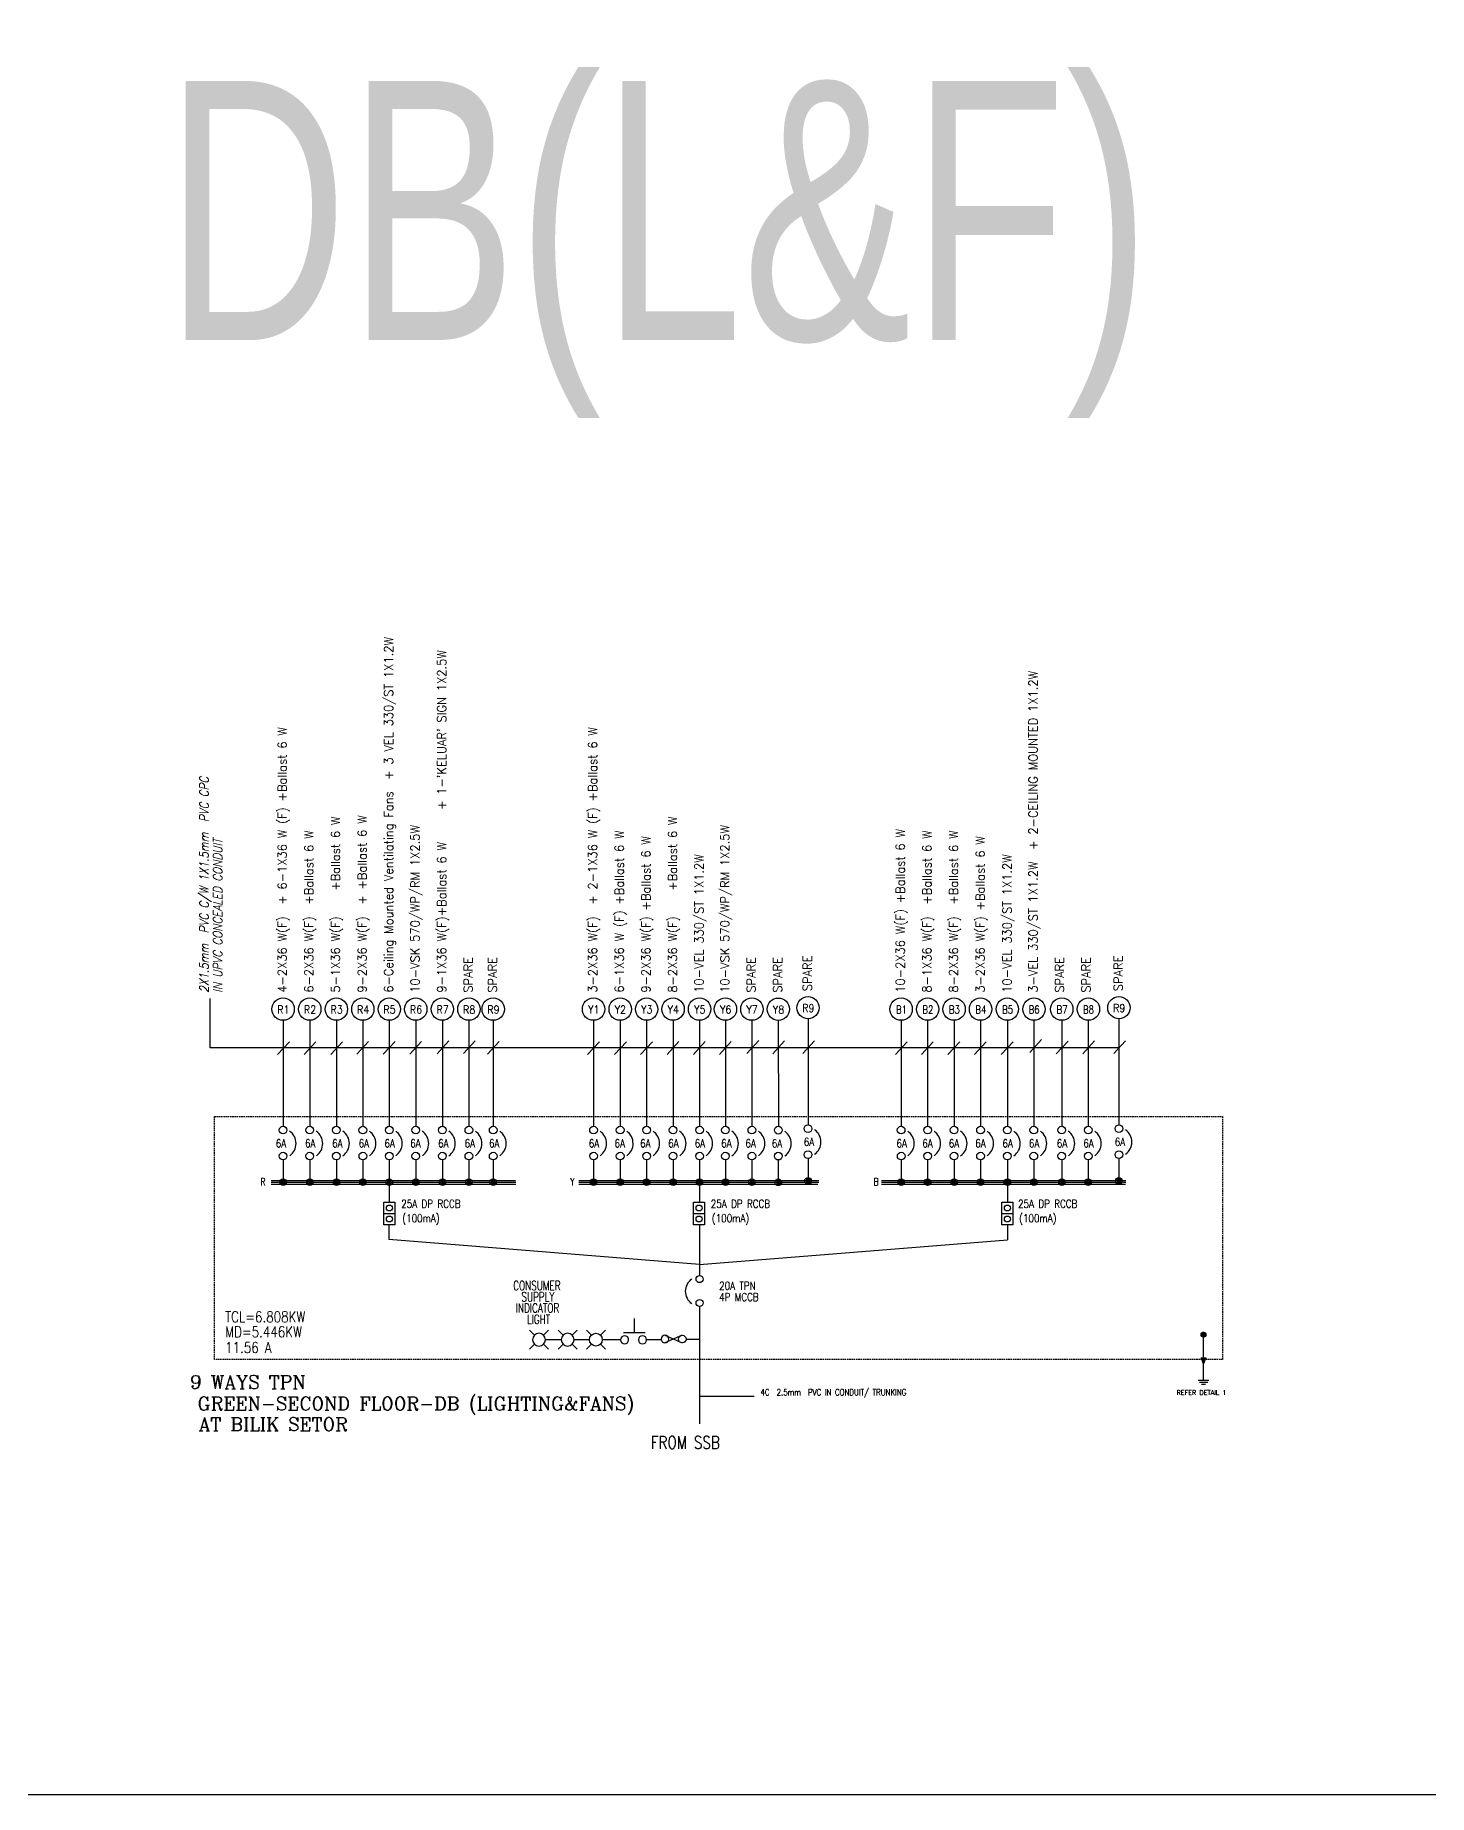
# Model space of a CAD drawing. Header units: inches. Extents: x 11139 to 944748, y -2121 to 162173.
# Drawn here: x 727655 to 797681, y 2161 to 90593 of the extents above; entities that cross this region are included whole.
import ezdxf
from ezdxf.enums import TextEntityAlignment as Align

# ---------------------------------------------------------------- set-up
doc = ezdxf.new("R2010")
doc.units = ezdxf.units.IN
doc.header["$MEASUREMENT"] = 0
doc.linetypes.add('HIDDEN', pattern=[0.375, 0.25, -0.125])
for name, color, linetype in [('$_KOD', 7, 'Continuous'), ('BANGUNAN', 4, 'Continuous'), ('LAMPU', 7, 'Continuous'), ('LYT', 7, 'Continuous')]:
    doc.layers.add(name, color=color, linetype=linetype)
doc.styles.add('ITALICC', font='ITALICC.SHX', dxfattribs={"width": 0.7})
doc.styles.add('ROMANC', font='ROMANC', dxfattribs={"width": 0.8, "height": 250})
doc.styles.add('ROMAND', font='ROMAND', dxfattribs={"width": 0.75, "height": 600})
doc.styles.add('ROMANS', font='romans.shx', dxfattribs={"width": 0.5, "height": 400})
doc.styles.add('SANSSERIF', font='SAS_____.pfb', dxfattribs={"width": 0.7, "height": 700})

msp = doc.modelspace()

# ---------------------------------------------------------------- linework, layer by layer
at = {"layer": '$_KOD', "color": 3, "linetype": 'Continuous'}
for p, q in [((736440, 39694, 0), (736440, 42185, 0)), ((740428, 40009, 0), (739835, 39367, 0)), ((741762, 40009, 0), (741169, 39367, 0)), ((743097, 40009, 0), (742504, 39367, 0)), ((744406, 40017, 0), (743813, 39375, 0)), ((745735, 40017, 0), (745142, 39375, 0)), ((747074, 40017, 0), (746481, 39375, 0)), ((748445, 40048, 0), (747851, 39406, 0)), ((749771, 40052, 0), (749178, 39409, 0)), ((750975, 40023, 0), (750382, 39381, 0)), ((756002, 40009, 0), (755408, 39367, 0)), ((757361, 40009, 0), (756768, 39367, 0)), ((758671, 40009, 0), (758078, 39367, 0)), ((759995, 40014, 0), (759402, 39372, 0)), ((761324, 40013, 0), (760731, 39371, 0)), ((762625, 40013, 0), (762032, 39371, 0)), ((764011, 40065, 0), (763417, 39423, 0)), ((765313, 40050, 0), (764719, 39408, 0)), ((766820, 40057, 0), (766226, 39415, 0)), ((771470, 40009, 0), (770876, 39367, 0)), ((772780, 40009, 0), (772186, 39367, 0)), ((774114, 40009, 0), (773521, 39367, 0)), ((775443, 40010, 0), (774850, 39368, 0)), ((776792, 40010, 0), (776199, 39367, 0)), ((778224, 40116, 0), (777631, 39474, 0)), ((779554, 40040, 0), (778961, 39398, 0)), ((780890, 40050, 0), (780297, 39408, 0)), ((782444, 40055, 0), (781850, 39413, 0)), ((782110, 39694, 0), (736440, 39694, 0))]:
    msp.add_line(p, q, dxfattribs=at)
at = {"color": 0}
for p, q in [((739962, 33016, 0), (739962, 32875, 0)), ((739996, 33063, 0), (739996, 32827, 0)), ((740029, 33089, 0), (740029, 32802, 0)), ((740063, 33104, 0), (740063, 32787, 0)), ((740096, 33110, 0), (740096, 32781, 0)), ((740130, 33110, 0), (740130, 32781, 0)), ((740163, 33103, 0), (740163, 32788, 0)), ((740197, 33088, 0), (740197, 32803, 0)), ((740230, 33061, 0), (740230, 32830, 0)), ((740264, 33011, 0), (740264, 32880, 0)), ((741301, 33016, 0), (741301, 32875, 0)), ((741335, 33063, 0), (741335, 32827, 0)), ((741368, 33089, 0), (741368, 32802, 0)), ((741402, 33104, 0), (741402, 32787, 0)), ((741435, 33110, 0), (741435, 32781, 0)), ((741469, 33110, 0), (741469, 32781, 0)), ((741502, 33103, 0), (741502, 32788, 0)), ((741536, 33088, 0), (741536, 32803, 0)), ((741569, 33061, 0), (741569, 32830, 0)), ((741603, 33011, 0), (741603, 32880, 0)), ((742640, 33016, 0), (742640, 32875, 0)), ((742673, 33063, 0), (742673, 32827, 0)), ((742707, 33089, 0), (742707, 32802, 0)), ((742740, 33104, 0), (742740, 32787, 0)), ((742774, 33110, 0), (742774, 32781, 0)), ((742807, 33110, 0), (742807, 32781, 0)), ((742841, 33103, 0), (742841, 32788, 0)), ((742874, 33088, 0), (742874, 32803, 0)), ((742908, 33061, 0), (742908, 32830, 0)), ((742941, 33011, 0), (742941, 32880, 0)), ((743969, 33016, 0), (743969, 32875, 0)), ((744002, 33063, 0), (744002, 32827, 0)), ((744036, 33089, 0), (744036, 32802, 0)), ((744069, 33104, 0), (744069, 32787, 0)), ((744103, 33110, 0), (744103, 32781, 0)), ((744136, 33110, 0), (744136, 32781, 0)), ((744170, 33103, 0), (744170, 32788, 0)), ((744204, 33088, 0), (744204, 32803, 0)), ((744237, 33061, 0), (744237, 32830, 0)), ((744271, 33011, 0), (744271, 32880, 0)), ((745365, 33089, 0), (745365, 32802, 0)), ((745399, 33104, 0), (745399, 32787, 0)), ((745432, 33110, 0), (745432, 32781, 0)), ((745466, 33110, 0), (745466, 32781, 0)), ((745499, 33103, 0), (745499, 32788, 0)), ((745533, 33088, 0), (745533, 32803, 0)), ((746627, 33016, 0), (746627, 32875, 0)), ((746661, 33063, 0), (746661, 32827, 0)), ((746694, 33089, 0), (746694, 32802, 0)), ((746728, 33104, 0), (746728, 32787, 0)), ((746761, 33110, 0), (746761, 32781, 0)), ((746795, 33110, 0), (746795, 32781, 0)), ((746828, 33103, 0), (746828, 32788, 0)), ((746862, 33088, 0), (746862, 32803, 0)), ((746895, 33061, 0), (746895, 32830, 0)), ((746929, 33011, 0), (746929, 32880, 0)), ((748033, 33089, 0), (748033, 32802, 0)), ((748066, 33104, 0), (748066, 32787, 0)), ((748100, 33110, 0), (748100, 32781, 0)), ((748134, 33110, 0), (748134, 32781, 0)), ((748167, 33103, 0), (748167, 32788, 0)), ((748201, 33088, 0), (748201, 32803, 0)), ((749362, 33089, 0), (749362, 32802, 0)), ((749396, 33104, 0), (749396, 32787, 0)), ((749429, 33110, 0), (749429, 32781, 0)), ((749463, 33110, 0), (749463, 32781, 0)), ((749496, 33103, 0), (749496, 32788, 0)), ((749530, 33088, 0), (749530, 32803, 0)), ((750586, 33089, 0), (750586, 32802, 0)), ((750619, 33104, 0), (750619, 32787, 0)), ((750653, 33110, 0), (750653, 32781, 0)), ((750686, 33110, 0), (750686, 32781, 0)), ((750720, 33103, 0), (750720, 32788, 0)), ((750753, 33088, 0), (750753, 32803, 0)), ((755561, 33016, 0), (755561, 32875, 0)), ((755594, 33063, 0), (755594, 32827, 0)), ((755628, 33089, 0), (755628, 32802, 0)), ((755662, 33104, 0), (755662, 32787, 0)), ((755695, 33110, 0), (755695, 32781, 0)), ((755729, 33110, 0), (755729, 32781, 0)), ((755762, 33103, 0), (755762, 32788, 0)), ((755796, 33088, 0), (755796, 32803, 0)), ((755829, 33061, 0), (755829, 32830, 0)), ((755863, 33011, 0), (755863, 32880, 0)), ((756900, 33016, 0), (756900, 32875, 0)), ((756933, 33063, 0), (756933, 32827, 0)), ((756967, 33089, 0), (756967, 32802, 0)), ((757000, 33104, 0), (757000, 32787, 0)), ((757034, 33110, 0), (757034, 32781, 0)), ((757067, 33110, 0), (757067, 32781, 0)), ((757101, 33103, 0), (757101, 32788, 0)), ((757134, 33088, 0), (757134, 32803, 0)), ((757168, 33061, 0), (757168, 32830, 0)), ((757201, 33011, 0), (757201, 32880, 0)), ((758229, 33016, 0), (758229, 32875, 0)), ((758262, 33063, 0), (758262, 32827, 0)), ((758296, 33089, 0), (758296, 32802, 0)), ((758329, 33104, 0), (758329, 32787, 0)), ((758363, 33110, 0), (758363, 32781, 0)), ((758396, 33110, 0), (758396, 32781, 0)), ((758430, 33103, 0), (758430, 32788, 0)), ((758463, 33088, 0), (758463, 32803, 0)), ((758494, 33057, 0), (758494, 32825, 0)), ((758528, 33007, 0), (758528, 32875, 0)), ((759596, 33016, 0), (759596, 32875, 0)), ((759629, 33063, 0), (759629, 32827, 0)), ((759659, 33104, 0), (759659, 32787, 0)), ((759663, 33089, 0), (759663, 32802, 0)), ((759692, 33110, 0), (759692, 32781, 0)), ((759726, 33110, 0), (759726, 32781, 0)), ((759759, 33103, 0), (759759, 32788, 0)), ((759793, 33088, 0), (759793, 32803, 0)), ((759826, 33061, 0), (759826, 32830, 0)), ((759860, 33011, 0), (759860, 32880, 0)), ((760887, 33016, 0), (760887, 32875, 0)), ((760887, 33016, 0), (760887, 32875, 0)), ((760921, 33063, 0), (760921, 32827, 0)), ((760921, 33063, 0), (760921, 32827, 0)), ((760954, 33089, 0), (760954, 32802, 0)), ((760954, 33089, 0), (760954, 32802, 0)), ((760988, 33104, 0), (760988, 32787, 0)), ((760988, 33104, 0), (760988, 32787, 0)), ((761021, 33110, 0), (761021, 32781, 0)), ((761021, 33110, 0), (761021, 32781, 0)), ((761055, 33110, 0), (761055, 32781, 0)), ((761055, 33110, 0), (761055, 32781, 0)), ((761088, 33103, 0), (761088, 32788, 0)), ((761088, 33103, 0), (761088, 32788, 0)), ((761122, 33088, 0), (761122, 32803, 0)), ((761122, 33088, 0), (761122, 32803, 0)), ((761155, 33061, 0), (761155, 32830, 0)), ((761155, 33061, 0), (761155, 32830, 0)), ((761189, 33011, 0), (761189, 32880, 0)), ((761189, 33011, 0), (761189, 32880, 0)), ((762188, 33016, 0), (762188, 32875, 0)), ((762221, 33063, 0), (762221, 32827, 0)), ((762255, 33089, 0), (762255, 32802, 0)), ((762288, 33104, 0), (762288, 32787, 0)), ((762322, 33110, 0), (762322, 32781, 0)), ((762355, 33110, 0), (762355, 32781, 0)), ((762389, 33103, 0), (762389, 32788, 0)), ((762422, 33088, 0), (762422, 32803, 0)), ((762456, 33061, 0), (762456, 32830, 0)), ((762489, 33011, 0), (762489, 32880, 0)), ((763584, 33089, 0), (763584, 32802, 0)), ((763617, 33104, 0), (763617, 32787, 0)), ((763651, 33110, 0), (763651, 32781, 0)), ((763684, 33110, 0), (763684, 32781, 0)), ((763718, 33103, 0), (763718, 32788, 0)), ((763751, 33088, 0), (763751, 32803, 0)), ((764913, 33084, 0), (764913, 32797, 0)), ((764946, 33099, 0), (764946, 32783, 0)), ((764980, 33106, 0), (764980, 32776, 0)), ((765013, 33106, 0), (765013, 32776, 0)), ((765047, 33098, 0), (765047, 32783, 0)), ((765081, 33083, 0), (765081, 32799, 0)), ((766406, 33161, 0), (766406, 32874, 0)), ((766440, 33175, 0), (766440, 32859, 0)), ((766473, 33182, 0), (766473, 32852, 0)), ((766507, 33182, 0), (766507, 32853, 0)), ((766540, 33175, 0), (766540, 32860, 0)), ((766574, 33159, 0), (766574, 32875, 0)), ((771019, 33016, 0), (771019, 32875, 0)), ((771052, 33063, 0), (771052, 32827, 0)), ((771086, 33089, 0), (771086, 32802, 0)), ((771119, 33104, 0), (771119, 32787, 0)), ((771153, 33110, 0), (771153, 32781, 0)), ((771186, 33110, 0), (771186, 32781, 0)), ((771220, 33103, 0), (771220, 32788, 0)), ((771254, 33088, 0), (771254, 32803, 0)), ((771287, 33061, 0), (771287, 32830, 0)), ((771321, 33011, 0), (771321, 32880, 0)), ((772348, 33016, 0), (772348, 32875, 0)), ((772382, 33063, 0), (772382, 32827, 0)), ((772415, 33089, 0), (772415, 32802, 0)), ((772449, 33104, 0), (772449, 32787, 0)), ((772482, 33110, 0), (772482, 32781, 0)), ((772516, 33110, 0), (772516, 32781, 0)), ((772549, 33103, 0), (772549, 32788, 0)), ((772583, 33088, 0), (772583, 32803, 0)), ((772616, 33061, 0), (772616, 32830, 0)), ((772650, 33011, 0), (772650, 32880, 0)), ((773677, 33016, 0), (773677, 32875, 0)), ((773711, 33063, 0), (773711, 32827, 0)), ((773744, 33089, 0), (773744, 32802, 0)), ((773778, 33104, 0), (773778, 32787, 0)), ((773811, 33110, 0), (773811, 32781, 0)), ((773845, 33110, 0), (773845, 32781, 0)), ((773878, 33103, 0), (773878, 32788, 0)), ((773912, 33088, 0), (773912, 32803, 0)), ((773945, 33061, 0), (773945, 32830, 0)), ((773979, 33011, 0), (773979, 32880, 0)), ((775006, 33016, 0), (775006, 32875, 0)), ((775040, 33063, 0), (775040, 32827, 0)), ((775073, 33089, 0), (775073, 32802, 0)), ((775107, 33104, 0), (775107, 32787, 0)), ((775140, 33110, 0), (775140, 32781, 0)), ((775174, 33110, 0), (775174, 32781, 0)), ((775207, 33103, 0), (775207, 32788, 0)), ((775241, 33088, 0), (775241, 32803, 0)), ((775275, 33061, 0), (775275, 32830, 0)), ((775308, 33011, 0), (775308, 32880, 0)), ((776355, 33016, 0), (776355, 32875, 0)), ((776356, 33016, 0), (776356, 32875, 0)), ((776388, 33063, 0), (776388, 32827, 0)), ((776389, 33063, 0), (776389, 32827, 0)), ((776422, 33089, 0), (776422, 32802, 0)), ((776423, 33089, 0), (776423, 32802, 0)), ((776455, 33104, 0), (776455, 32787, 0)), ((776456, 33104, 0), (776456, 32787, 0)), ((776489, 33110, 0), (776489, 32781, 0)), ((776490, 33110, 0), (776490, 32781, 0)), ((776522, 33110, 0), (776522, 32781, 0)), ((776524, 33110, 0), (776524, 32781, 0)), ((776556, 33103, 0), (776556, 32788, 0)), ((776557, 33103, 0), (776557, 32788, 0)), ((776589, 33088, 0), (776589, 32803, 0)), ((776591, 33088, 0), (776591, 32803, 0)), ((776623, 33061, 0), (776623, 32830, 0)), ((776624, 33061, 0), (776624, 32830, 0)), ((776656, 33011, 0), (776656, 32880, 0)), ((776658, 33011, 0), (776658, 32880, 0)), ((777684, 33016, 0), (777684, 32875, 0)), ((777717, 33063, 0), (777717, 32827, 0)), ((777751, 33089, 0), (777751, 32802, 0)), ((777784, 33104, 0), (777784, 32787, 0)), ((777818, 33110, 0), (777818, 32781, 0)), ((777851, 33110, 0), (777851, 32781, 0)), ((777885, 33103, 0), (777885, 32788, 0)), ((777918, 33088, 0), (777918, 32803, 0)), ((777952, 33061, 0), (777952, 32830, 0)), ((777985, 33011, 0), (777985, 32880, 0)), ((779122, 33063, 0), (779122, 32827, 0)), ((779156, 33089, 0), (779156, 32802, 0)), ((779189, 33104, 0), (779189, 32787, 0)), ((779223, 33110, 0), (779223, 32781, 0)), ((779256, 33110, 0), (779256, 32781, 0)), ((779290, 33103, 0), (779290, 32788, 0)), ((779323, 33088, 0), (779323, 32803, 0)), ((779357, 33061, 0), (779357, 32830, 0)), ((780451, 33063, 0), (780451, 32827, 0)), ((780485, 33089, 0), (780485, 32802, 0)), ((780518, 33104, 0), (780518, 32787, 0)), ((780552, 33110, 0), (780552, 32781, 0)), ((780585, 33110, 0), (780585, 32781, 0)), ((780619, 33103, 0), (780619, 32788, 0)), ((780652, 33088, 0), (780652, 32803, 0)), ((780686, 33061, 0), (780686, 32830, 0)), ((782028, 33161, 0), (782028, 32874, 0)), ((782061, 33175, 0), (782061, 32859, 0)), ((782095, 33182, 0), (782095, 32852, 0)), ((782128, 33182, 0), (782128, 32853, 0)), ((782162, 33175, 0), (782162, 32860, 0)), ((782195, 33159, 0), (782195, 32875, 0))]:
    msp.add_line(p, q, dxfattribs=at)
at = {"linetype": 'Continuous'}
for p, q in [((757764, 25370, 0), (757764, 26093, 0)), ((758308, 25380, 0), (757217, 25380, 0)), ((759109, 25033, 0), (758354, 25033, 0))]:
    msp.add_line(p, q, dxfattribs=at)
for p, q in [((752493, 25511, 0), (752745, 25260, 0)), ((752745, 24806, 0), (752493, 24555, 0)), ((753450, 25511, 0), (753198, 25260, 0)), ((753198, 24806, 0), (753450, 24555, 0)), ((754093, 25033, 0), (753292, 25033, 0)), ((753935, 25511, 0), (754187, 25260, 0)), ((754187, 24806, 0), (753935, 24555, 0)), ((754892, 25511, 0), (754640, 25260, 0)), ((754640, 24806, 0), (754892, 24555, 0)), ((755508, 25033, 0), (754734, 25033, 0)), ((755350, 25511, 0), (755601, 25260, 0)), ((755601, 24806, 0), (755350, 24555, 0)), ((756306, 25511, 0), (756055, 25260, 0)), ((756055, 24806, 0), (756306, 24555, 0)), ((757067, 25033, 0), (756149, 25033, 0)), ((760169, 25256, 0), (759300, 24870, 0)), ((759300, 25256, 0), (760169, 24870, 0)), ((760341, 25063, 0), (761037, 25063, 0))]:
    msp.add_line(p, q)
msp.add_lwpolyline([(657629, 162173), (944748, 161656), (944748, 2161), (657629, 2161)], close=True)
for centre, major_axis, start_param, end_param in [((752972, 25033, 0), (-321, 0), 3.142456, 9.425641), ((754413, 25033, 0), (-321, 0), 3.142456, 9.425641), ((755828, 25033, 0), (-321, 0), 3.142257450994299, 9.425442758173885), ((757271, 25025, 0), (204, 0), -0.000944, 6.282241), ((758172, 25025, 0), (204, 0), -0.000944, 6.282241), ((759300, 25063, 0), (193, 0), -0.001295, 6.28189), ((760169, 25063, 0), (193, 0), -0.002365596403363535, 6.280819710776223)]:
    msp.add_ellipse(centre, major_axis=major_axis, ratio=1, start_param=start_param, end_param=end_param)
at = {"layer": 'BANGUNAN', "color": 255, "linetype": 'Continuous'}
for p, q in [((740112, 41086, 0), (740112, 35762, 0)), ((741451, 41086, 0), (741451, 35762, 0)), ((742789, 41086, 0), (742789, 35762, 0)), ((744118, 41086, 0), (744118, 35762, 0)), ((745448, 41086, 0), (745448, 35762, 0)), ((746777, 41086, 0), (746777, 35762, 0)), ((748115, 41086, 0), (748115, 35762, 0)), ((749445, 41086, 0), (749445, 35762, 0)), ((750668, 41086, 0), (750668, 35762, 0)), ((755710, 41086, 0), (755710, 35762, 0)), ((757049, 41086, 0), (757049, 35762, 0)), ((758378, 41086, 0), (758378, 35762, 0)), ((759707, 41086, 0), (759707, 35762, 0)), ((761037, 41086, 0), (761037, 35762, 0)), ((762337, 41086, 0), (762337, 35762, 0)), ((763666, 41086, 0), (763668, 35762, 0)), ((764995, 41082, 0), (764998, 35758, 0)), ((766489, 41158, 0), (766489, 35834, 0)), ((771168, 41086, 0), (771168, 35762, 0)), ((772498, 41086, 0), (772498, 35762, 0)), ((773827, 41086, 0), (773827, 35762, 0)), ((775156, 41086, 0), (775156, 35762, 0)), ((776504, 41086, 0), (776504, 35762, 0)), ((777833, 41086, 0), (777833, 35762, 0)), ((779238, 41086, 0), (779238, 35762, 0)), ((780567, 41086, 0), (780567, 35762, 0)), ((782110, 41158, 0), (782110, 35834, 0)), ((740112, 34069, 0), (740112, 32945, 0)), ((741451, 34069, 0), (741451, 32945, 0)), ((742789, 34069, 0), (742789, 32945, 0)), ((744119, 34069, 0), (744119, 32945, 0)), ((745448, 34069, 0), (745448, 32945, 0)), ((746777, 34069, 0), (746777, 32945, 0)), ((748116, 34069, 0), (748116, 32945, 0)), ((749445, 34069, 0), (749445, 32945, 0)), ((750669, 34069, 0), (750669, 32945, 0)), ((755711, 34069, 0), (755711, 32945, 0)), ((757049, 34069, 0), (757049, 32945, 0)), ((758379, 34069, 0), (758379, 32945, 0)), ((759708, 34069, 0), (759708, 32945, 0)), ((761037, 34069, 0), (761037, 32945, 0)), ((762337, 34069, 0), (762337, 32945, 0)), ((763666, 34069, 0), (763666, 32945, 0)), ((764996, 34064, 0), (764996, 32941, 0)), ((766489, 34141, 0), (766489, 33017, 0)), ((771169, 34069, 0), (771169, 32945, 0)), ((772498, 34069, 0), (772498, 32945, 0)), ((773827, 34069, 0), (773827, 32945, 0)), ((775156, 34069, 0), (775156, 32945, 0)), ((776504, 34069, 0), (776504, 32945, 0)), ((777834, 34069, 0), (777834, 32945, 0)), ((779238, 34069, 0), (779238, 32945, 0)), ((780568, 34069, 0), (780568, 32945, 0)), ((782111, 34141, 0), (782111, 33017, 0)), ((739515, 33039, 0), (751795, 33039, 0)), ((739515, 32945, 0), (751806, 32945, 0)), ((739515, 32852, 0), (751806, 32852, 0)), ((754979, 33039, 0), (767030, 33039, 0)), ((754979, 32945, 0), (767030, 32945, 0)), ((754979, 32852, 0), (766973, 32852, 0)), ((770183, 33039, 0), (782464, 33039, 0)), ((770183, 32945, 0), (782464, 32945, 0)), ((770183, 32852, 0), (782444, 32852, 0)), ((786362, 23821, 0), (786238, 24125, 0)), ((786362, 23821, 0), (786486, 24125, 0))]:
    msp.add_line(p, q, dxfattribs=at)
at = {"layer": 'BANGUNAN', "color": 255}
for p, q in [((745447, 32945, 0), (745447, 31937, 0)), ((761037, 32945, 0), (761037, 31937, 0)), ((776506, 32945, 0), (776506, 31937, 0)), ((745167, 30812, 0), (745167, 31937, 0)), ((745167, 31937, 0), (745730, 31937, 0)), ((745730, 31937, 0), (745730, 30812, 0)), ((760731, 31937, 0), (761294, 31937, 0)), ((760731, 30812, 0), (760731, 31937, 0)), ((761294, 31937, 0), (761294, 30812, 0)), ((776223, 31937, 0), (776786, 31937, 0)), ((776223, 30812, 0), (776223, 31937, 0)), ((776786, 31937, 0), (776786, 30812, 0)), ((745167, 31374, 0), (745730, 31374, 0)), ((760731, 31374, 0), (761294, 31374, 0)), ((776223, 31374, 0), (776786, 31374, 0)), ((745730, 30812, 0), (745167, 30812, 0)), ((745418, 30812, 0), (745418, 30067, 0)), ((761037, 28805, 0), (745418, 30067, 0)), ((761294, 30812, 0), (760731, 30812, 0)), ((761037, 30812, 0), (761037, 28253, 0)), ((776786, 30812, 0), (776223, 30812, 0)), ((776512, 30802, 0), (776512, 30052, 0)), ((761037, 28805, 0), (776512, 30052, 0)), ((761037, 26706, 0), (761037, 20813, 0)), ((786239, 25285, 0), (786365, 25411, 0)), ((786240, 25304, 0), (786346, 25410, 0)), ((786241, 25268, 0), (786382, 25410, 0)), ((786244, 25253, 0), (786398, 25406, 0)), ((786246, 25329, 0), (786321, 25404, 0)), ((786249, 25239, 0), (786411, 25401, 0)), ((786256, 25227, 0), (786423, 25395, 0)), ((786263, 25216, 0), (786435, 25387, 0)), ((786271, 25205, 0), (786445, 25379, 0)), ((786281, 25196, 0), (786454, 25370, 0)), ((786291, 25188, 0), (786462, 25359, 0)), ((786303, 25181, 0), (786470, 25348, 0)), ((786315, 25175, 0), (786476, 25335, 0)), ((786329, 25170, 0), (786480, 25321, 0)), ((786344, 25167, 0), (786484, 25306, 0)), ((786362, 25165, 0), (786485, 25289, 0)), ((786362, 23008, 0), (786362, 25288, 0)), ((786382, 25167, 0), (786483, 25268, 0)), ((786408, 25174, 0), (786476, 25243, 0)), ((786238, 24125, 0), (786486, 24125, 0)), ((786242, 24116, 0), (786252, 24125, 0)), ((786248, 24102, 0), (786270, 24125, 0)), ((786253, 24089, 0), (786289, 24125, 0)), ((786258, 24076, 0), (786308, 24125, 0)), ((786264, 24063, 0), (786326, 24125, 0)), ((786269, 24049, 0), (786345, 24125, 0)), ((786274, 24036, 0), (786364, 24125, 0)), ((786280, 24023, 0), (786382, 24125, 0)), ((786285, 24010, 0), (786401, 24125, 0)), ((786291, 23996, 0), (786419, 24125, 0)), ((786296, 23983, 0), (786438, 24125, 0)), ((786301, 23970, 0), (786457, 24125, 0)), ((786307, 23957, 0), (786475, 24125, 0)), ((786312, 23944, 0), (786480, 24112, 0)), ((786318, 23930, 0), (786468, 24080, 0)), ((786323, 23917, 0), (786455, 24049, 0)), ((786328, 23904, 0), (786442, 24018, 0)), ((786334, 23891, 0), (786429, 23986, 0)), ((786339, 23877, 0), (786417, 23955, 0)), ((786344, 23864, 0), (786404, 23924, 0)), ((786350, 23851, 0), (786391, 23892, 0)), ((786099, 23008, 0), (786625, 23008, 0)), ((786355, 23838, 0), (786378, 23861, 0)), ((786361, 23824, 0), (786366, 23829, 0)), ((786151, 22903, 0), (786573, 22903, 0)), ((786257, 22797, 0), (786467, 22797, 0))]:
    msp.add_line(p, q, dxfattribs=at)
at = {"layer": 'BANGUNAN', "color": 4, "linetype": 'HIDDEN', "ltscale": 300, "elevation": 0}
msp.add_lwpolyline([(736659, 36254), (787312, 36254), (787312, 24031), (736659, 24031)], close=True, dxfattribs=at)
at = {"layer": 'BANGUNAN', "color": 255, "linetype": 'Continuous'}
for centre, radius in [((740112, 41647, 0), 561), ((741451, 41647, 0), 561), ((742789, 41647, 0), 561), ((744118, 41647, 0), 561), ((745448, 41647, 0), 561), ((746777, 41647, 0), 561), ((748115, 41647, 0), 561), ((749445, 41647, 0), 561), ((750668, 41647, 0), 561), ((755710, 41647, 0), 561), ((757049, 41647, 0), 561), ((758378, 41647, 0), 561), ((759707, 41647, 0), 561), ((761037, 41647, 0), 561), ((762337, 41647, 0), 561), ((763666, 41647, 0), 561), ((764995, 41642, 0), 561), ((766489, 41719, 0), 561), ((771168, 41647, 0), 561), ((772498, 41647, 0), 561), ((773827, 41647, 0), 561), ((775156, 41647, 0), 561), ((776504, 41647, 0), 561), ((777843, 41647, 0), 561), ((779238, 41647, 0), 561), ((780577, 41647, 0), 561), ((782110, 41719, 0), 561), ((740112, 35569, 0), 193), ((741451, 35569, 0), 193), ((742789, 35569, 0), 193), ((744118, 35569, 0), 193), ((745448, 35569, 0), 193), ((746777, 35569, 0), 193), ((748115, 35569, 0), 193), ((749445, 35569, 0), 193), ((750668, 35569, 0), 193), ((755710, 35569, 0), 193), ((757049, 35569, 0), 193), ((758378, 35569, 0), 193), ((759707, 35569, 0), 193), ((761037, 35569, 0), 193), ((762337, 35569, 0), 193), ((763666, 35569, 0), 193), ((764995, 35564, 0), 193), ((766489, 35641, 0), 193), ((771168, 35569, 0), 193), ((772498, 35569, 0), 193), ((773827, 35569, 0), 193), ((775156, 35569, 0), 193), ((776504, 35569, 0), 193), ((777833, 35569, 0), 193), ((779238, 35569, 0), 193), ((780567, 35569, 0), 193), ((782110, 35641, 0), 193), ((766489, 34334, 0), 193), ((782111, 34334, 0), 193), ((740112, 34262, 0), 193), ((741451, 34262, 0), 193), ((742789, 34262, 0), 193), ((744119, 34262, 0), 193), ((745448, 34262, 0), 193), ((746777, 34262, 0), 193), ((748116, 34262, 0), 193), ((749445, 34262, 0), 193), ((750669, 34262, 0), 193), ((755711, 34262, 0), 193), ((757049, 34262, 0), 193), ((758379, 34262, 0), 193), ((759708, 34262, 0), 193), ((761037, 34262, 0), 193), ((762337, 34262, 0), 193), ((763666, 34262, 0), 193), ((764996, 34258, 0), 193), ((771169, 34262, 0), 193), ((772498, 34262, 0), 193), ((773827, 34262, 0), 193), ((775156, 34262, 0), 193), ((776504, 34262, 0), 193), ((777834, 34262, 0), 193), ((779238, 34262, 0), 193), ((780568, 34262, 0), 193), ((740112, 32945, 0), 166), ((741451, 32945, 0), 166), ((742789, 32945, 0), 166), ((744119, 32945, 0), 166), ((745448, 32945, 0), 166), ((746777, 32945, 0), 166), ((748116, 32945, 0), 166), ((749445, 32945, 0), 166), ((750669, 32945, 0), 166), ((755711, 32945, 0), 166), ((757049, 32945, 0), 166), ((758379, 32945, 0), 166), ((759708, 32945, 0), 166), ((761037, 32945, 0), 166), ((761037, 32945, 0), 166), ((762337, 32945, 0), 166), ((763666, 32945, 0), 166), ((764996, 32941, 0), 166), ((766489, 33017, 0), 166), ((771169, 32945, 0), 166), ((772498, 32945, 0), 166), ((773827, 32945, 0), 166), ((775156, 32945, 0), 166), ((776504, 32945, 0), 166), ((776506, 32945, 0), 166), ((777834, 32945, 0), 166), ((779238, 32945, 0), 166), ((780568, 32945, 0), 166), ((782111, 33017, 0), 166), ((745451, 31652, 0), 150), ((745451, 31099, 0), 150), ((761014, 31652, 0), 150), ((761014, 31099, 0), 150), ((776506, 31652, 0), 150), ((776506, 31099, 0), 150), ((761037, 28077, 0), 176), ((761037, 26882, 0), 176), ((786362, 25288, 0), 123)]:
    msp.add_circle(centre, radius, dxfattribs=at)
for centre, start, end in [((740010, 34893, 0), 305.15395, 55.05102), ((741349, 34893, 0), 305.15395, 55.05102), ((742688, 34893, 0), 305.15395, 55.05102), ((744017, 34893, 0), 305.15395, 55.05102), ((745346, 34893, 0), 305.15395, 55.05102), ((746675, 34893, 0), 305.15395, 55.05102), ((748014, 34893, 0), 305.15395, 55.05102), ((749343, 34893, 0), 305.15395, 55.05102), ((750567, 34893, 0), 305.15395, 55.05102), ((755609, 34893, 0), 305.15395, 55.05102), ((756947, 34893, 0), 305.15395, 55.05102), ((758277, 34893, 0), 305.15395, 55.05102), ((759606, 34893, 0), 305.15395, 55.05102), ((760935, 34893, 0), 305.15395, 55.05102), ((762235, 34893, 0), 305.15395, 55.05102), ((763565, 34893, 0), 305.15395, 55.05102), ((764894, 34889, 0), 305.15395, 55.05102), ((766387, 34965, 0), 305.15395, 55.05102), ((771067, 34893, 0), 305.15395, 55.05102), ((772396, 34893, 0), 305.15395, 55.05102), ((773725, 34893, 0), 305.15395, 55.05102), ((775054, 34893, 0), 305.15395, 55.05102), ((776402, 34893, 0), 305.15395, 55.05102), ((777732, 34893, 0), 305.15395, 55.05102), ((779136, 34893, 0), 305.15395, 55.05102), ((780466, 34893, 0), 305.15395, 55.05102), ((782009, 34965, 0), 305.15395, 55.05102), ((761075, 27465, 0), 124.94898, 234.84605)]:
    msp.add_arc(centre, 752, start, end, dxfattribs=at)
at = {"layer": 'LAMPU', "linetype": 'Continuous'}
msp.add_line((761037, 22191, 0), (763785, 22191, 0), dxfattribs=at)

# ---------------------------------------------------------------- texts
at = {"style": 'ROMANS', "width": 0.7}
for s, p in [('CONSUMER', (751675, 27521, 0)), ('SUPPLY', (752087, 26955, 0)), ('INDICATOR ', (751802, 26393, 0)), ('LIGHT', (752363, 25827, 0))]:
    msp.add_text(s, height=464.3, dxfattribs=at).set_placement(p)
at = {"color": 7, "style": 'ROMAND'}
msp.add_text('REFER DETAIL 1', height=234.74, dxfattribs=at).set_placement((785008, 22257, 0))
at = {"layer": 'BANGUNAN', "color": 255, "linetype": 'Continuous'}
for s, height, style, width, p in [('6-Ceiling Mounted Ventilating Fans  + 3 VEL 330/ST 1X1.2W', 445.5, 'ROMANC', 0.95, (745635, 42470, 0)), ("9-1X36 W(F)+Ballast 6 W   + 1-'KELUAR' SIGN 1X2.5W ", 445.5, 'ROMANC', 0.95, (748302, 42470, 0)), ('3-VEL 330/ST 1X1.2W  + 2-CEILING MOUNTED 1X1.2W', 445.5, 'ROMANC', 0.95, (778020, 42470, 0)), ('4-2X36 W(F)  + 6-1X36 W (F) +Ballast 6 W', 445.5, 'ROMANC', 0.95, (740289, 42470, 0)), ('3-2X36 W(F)  + 2-1X36 W (F) +Ballast 6 W', 445.5, 'ROMANC', 0.95, (755888, 42470, 0)), ('2X1.5mm  PVC C/W 1X1.5mm  PVC CPC', 450, 'ITALICC', 0.85, (736369, 42470, 0)), ('5-1X36 W(F)   +Ballast 6 W', 445.5, 'ROMANC', 0.95, (742967, 42470, 0)), ('9-2X36 W(F)  + +Ballast 6 W', 445.5, 'ROMANC', 0.95, (744305, 42470, 0)), ('8-2X36 W(F)   +Ballast 6 W', 445.5, 'ROMANC', 0.95, (759904, 42470, 0)), ('IN UPVC CONCEALED CONDUIT', 450, 'ITALICC', 0.85, (737051, 42470, 0)), ('6-2X36 W(F)  +Ballast 6 W', 445.5, 'ROMANC', 0.95, (741628, 42470, 0)), ('10-VSK 570/WP/RM 1X2.5W', 445.5, 'ROMANC', 0.95, (746964, 42470, 0)), ('6-1X36 W (F) +Ballast 6 W', 445.5, 'ROMANC', 0.95, (757227, 42470, 0)), ('9-2X36 W(F) +Ballast 6 W', 445.5, 'ROMANC', 0.95, (758565, 42470, 0)), ('10-VSK 570/WP/RM 1X2.5W', 445.5, 'ROMANC', 0.95, (762534, 42470, 0)), ('10-2X36 W(F) +Ballast 6 W', 445.5, 'ROMANC', 0.95, (771346, 42470, 0)), ('8-1X36 W(F)  +Ballast 6 W', 445.5, 'ROMANC', 0.95, (772685, 42470, 0)), ('8-2X36 W(F)  +Ballast 6 W', 445.5, 'ROMANC', 0.95, (774023, 42470, 0)), ('3-2X36 W(F) +Ballast 6 W', 445.5, 'ROMANC', 0.95, (775362, 42470, 0)), ('10-VEL 330/ST 1X1.2W', 445.5, 'ROMANC', 0.95, (761233, 42470, 0)), ('10-VEL 330/ST 1X1.2W', 445.5, 'ROMANC', 0.95, (776710, 42470, 0)), ('SPARE', 445.5, 'ROMANC', 0.95, (749632, 42470, 0)), ('SPARE', 445.5, 'ROMANC', 0.95, (750855, 42470, 0)), ('SPARE', 445.5, 'ROMANC', 0.95, (763853, 42470, 0)), ('SPARE', 445.5, 'ROMANC', 0.95, (765182, 42470, 0)), ('SPARE', 445.5, 'ROMANC', 0.95, (766676, 42542, 0)), ('SPARE', 445.5, 'ROMANC', 0.95, (779350, 42470, 0)), ('SPARE', 445.5, 'ROMANC', 0.95, (780679, 42470, 0)), ('SPARE', 445.5, 'ROMANC', 0.95, (782297, 42542, 0))]:
    msp.add_text(s, height=height, rotation=90, dxfattribs=dict(at, style=style, width=width)).set_placement(p)
at = {"layer": 'BANGUNAN', "color": 255, "linetype": 'Continuous', "style": 'ROMANS'}
for s, width, p in [('R1', 0.9, (740126, 41430, 0)), ('R2', 0.9, (741465, 41430, 0)), ('R3', 0.9, (742804, 41430, 0)), ('R4', 0.9, (744133, 41430, 0)), ('R5', 0.9, (745462, 41430, 0)), ('R6', 0.9, (746791, 41430, 0)), ('R7', 0.9, (748130, 41430, 0)), ('R8', 0.9, (749459, 41430, 0)), ('R9', 0.9, (750683, 41430, 0)), ('Y1', 0.9, (755725, 41430, 0)), ('Y2', 0.9, (757059, 41430, 0)), ('Y3', 0.9, (758388, 41430, 0)), ('Y4', 0.9, (759717, 41430, 0)), ('Y5', 0.9, (761051, 41430, 0)), ('Y6', 0.9, (762351, 41430, 0)), ('Y7', 0.9, (763676, 41430, 0)), ('Y8', 0.9, (765005, 41425, 0)), ('R9', 0.9, (766503, 41502, 0)), ('B1', 0.8, (771183, 41430, 0)), ('B2', 0.8, (772512, 41430, 0)), ('B3', 0.8, (773841, 41430, 0)), ('B4', 0.8, (775170, 41430, 0)), ('B5', 0.8, (776518, 41430, 0)), ('B6', 0.8, (777848, 41430, 0)), ('B7', 0.8, (779252, 41430, 0)), ('B8', 0.8, (780582, 41430, 0)), ('R9', 0.9, (782125, 41502, 0))]:
    msp.add_text(s, height=390.9, dxfattribs=dict(at, width=width)).set_placement(p, align=Align.CENTER)
at = {"layer": 'BANGUNAN', "color": 255, "linetype": 'Continuous', "width": 0.8}
for s, height, style, p in [('6A', 402.1, 'ROMANS', (739745, 34701, 0)), ('6A', 402.1, 'ROMANS', (741212, 34701, 0)), ('6A', 402.1, 'ROMANS', (742577, 34701, 0)), ('6A', 402.1, 'ROMANS', (743907, 34701, 0)), ('6A', 402.1, 'ROMANS', (745204, 34701, 0)), ('6A', 402.1, 'ROMANS', (746500, 34701, 0)), ('6A', 402.1, 'ROMANS', (747903, 34701, 0)), ('6A', 402.1, 'ROMANS', (749233, 34701, 0)), ('6A', 402.1, 'ROMANS', (750457, 34701, 0)), ('6A', 402.1, 'ROMANS', (755472, 34701, 0)), ('6A', 402.1, 'ROMANS', (756768, 34701, 0)), ('6A', 402.1, 'ROMANS', (758053, 34701, 0)), ('6A', 402.1, 'ROMANS', (759464, 34701, 0)), ('6A', 402.1, 'ROMANS', (760794, 34701, 0)), ('6A', 402.1, 'ROMANS', (762125, 34701, 0)), ('6A', 402.1, 'ROMANS', (763341, 34701, 0)), ('6A', 402.1, 'ROMANS', (764670, 34697, 0)), ('6A', 402.1, 'ROMANS', (766277, 34773, 0)), ('6A', 402.1, 'ROMANS', (770935, 34701, 0)), ('6A', 402.1, 'ROMANS', (772232, 34701, 0)), ('6A', 402.1, 'ROMANS', (773563, 34701, 0)), ('6A', 402.1, 'ROMANS', (774893, 34701, 0)), ('6A', 402.1, 'ROMANS', (776258, 34701, 0)), ('6A', 402.1, 'ROMANS', (777588, 34701, 0)), ('6A', 402.1, 'ROMANS', (778992, 34701, 0)), ('6A', 402.1, 'ROMANS', (780322, 34701, 0)), ('6A', 402.1, 'ROMANS', (781899, 34773, 0)), ('R', 355, 'ROMAND', (738971, 32790, 0)), ('Y', 355, 'ROMAND', (754538, 32790, 0)), ('B', 355, 'ROMAND', (769785, 32790, 0)), ('25A DP RCCB', 402.1, 'ROMANS', (746048, 31662, 0)), ('25A DP RCCB', 402.1, 'ROMANS', (761603, 31662, 0)), ('25A DP RCCB', 402.1, 'ROMANS', (777042, 31662, 0)), ('(100mA)', 402.1, 'ROMANS', (746102, 30936, 0)), ('(100mA)', 402.1, 'ROMANS', (761658, 30936, 0)), ('(100mA)', 402.1, 'ROMANS', (777097, 30936, 0)), ('20A TPN', 402.1, 'ROMANS', (762022, 27546, 0)), ('4P MCCB', 402.1, 'ROMANS', (762022, 26976, 0)), ('TCL=6.808KW', 546.75, 'ROMANS', (737201, 25910, 0)), ('MD=5.446KW', 546.8, 'ROMANS', (737201, 25156, 0)), ('11.56 A', 546.8, 'ROMANS', (737201, 24366, 0)), ('FROM SSB', 625.5, 'ROMANS', (758586, 19557, 0))]:
    msp.add_text(s, height=height, dxfattribs=dict(at, style=style)).set_placement(p)
at = {"layer": 'BANGUNAN', "color": 255, "linetype": 'Continuous', "style": 'ROMANC'}
for s, p in [('9 WAYS TPN ', (735431, 22567, 0)), ('GREEN-SECOND FLOOR-DB (LIGHTING&FANS)', (735808, 21486, 0)), ('AT BILIK SETOR', (735871, 20447, 0))]:
    msp.add_text(s, height=675, dxfattribs=at).set_placement(p)
at = {"layer": 'LAMPU', "color": 7, "lineweight": 100, "ltscale": 5, "style": 'SANSSERIF', "width": 0.7}
msp.add_text('DB(L&F)', height=13024.5, dxfattribs=at).set_placement((734173, 75275))
at = {"layer": 'LYT', "color": 7, "linetype": 'Continuous', "style": 'ROMAND', "width": 0.8}
msp.add_text('4C  2.5mm  PVC IN CONDUIT/ TRUNKING', height=324, dxfattribs=at).set_placement((764099, 22231, 0))

doc.saveas('drawing.dxf')
